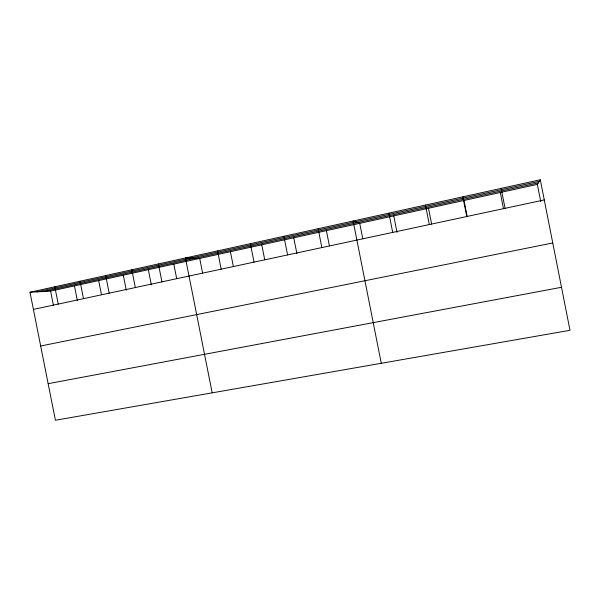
<?xml version="1.0" encoding="UTF-8"?>
<svg xmlns="http://www.w3.org/2000/svg" width="600" height="600" viewBox="0 0 600 600"><rect width="100%" height="100%" fill="white"/><g stroke="black" fill="none" stroke-linecap="round" stroke-linejoin="round"><path stroke-width="0.9" d="M540.773 201.667L537.36 184.38L540.285 179.752L30 292.252L55.41 420.248L570 330.3L540.285 179.752M37.013 291.87L539.287 181.335M44.017 291.487L538.29 182.91M30 292.252L50.61 291.127L537.36 184.38M33.405 309.405L544.268 199.92M40.672 345.99L552.757 242.955M48.15 383.678L561.51 287.28M393.757 215.873L397.013 232.343M388.897 213.127L392.707 232.403M362.775 238.725L359.73 223.335L353.123 221.017L381.27 363.293M326.4 230.64L329.415 245.873M318.135 228.728L321.862 247.583M293.76 237.803L296.918 253.77M283.89 236.28L287.58 254.933M261.772 244.815L264.728 259.74M250.38 243.667L254.032 262.125M230.423 251.692L233.325 266.325M217.567 250.905L221.183 269.16M202.575 272.925L199.702 258.428L185.445 257.985L212.175 392.85M173.805 264.105L176.655 278.475M158.385 263.947L161.94 281.858M148.343 269.692L151.343 284.835M131.812 269.812L135.33 287.565M123.3 275.183L126.278 290.197M105.69 275.565L109.185 293.168M98.67 280.582L101.453 294.6M80.025 281.228L83.49 298.673M74.445 285.9L77.355 300.57M54.802 286.785L58.23 304.087M50.61 291.127L53.498 305.678M501.135 188.385L505.072 208.32M500.287 192.51L503.49 208.71M464.01 200.468L467.183 216.487M462.87 196.822L466.763 216.532M428.513 208.252L431.647 224.1M425.467 205.065L429.322 224.558"/></g></svg>
